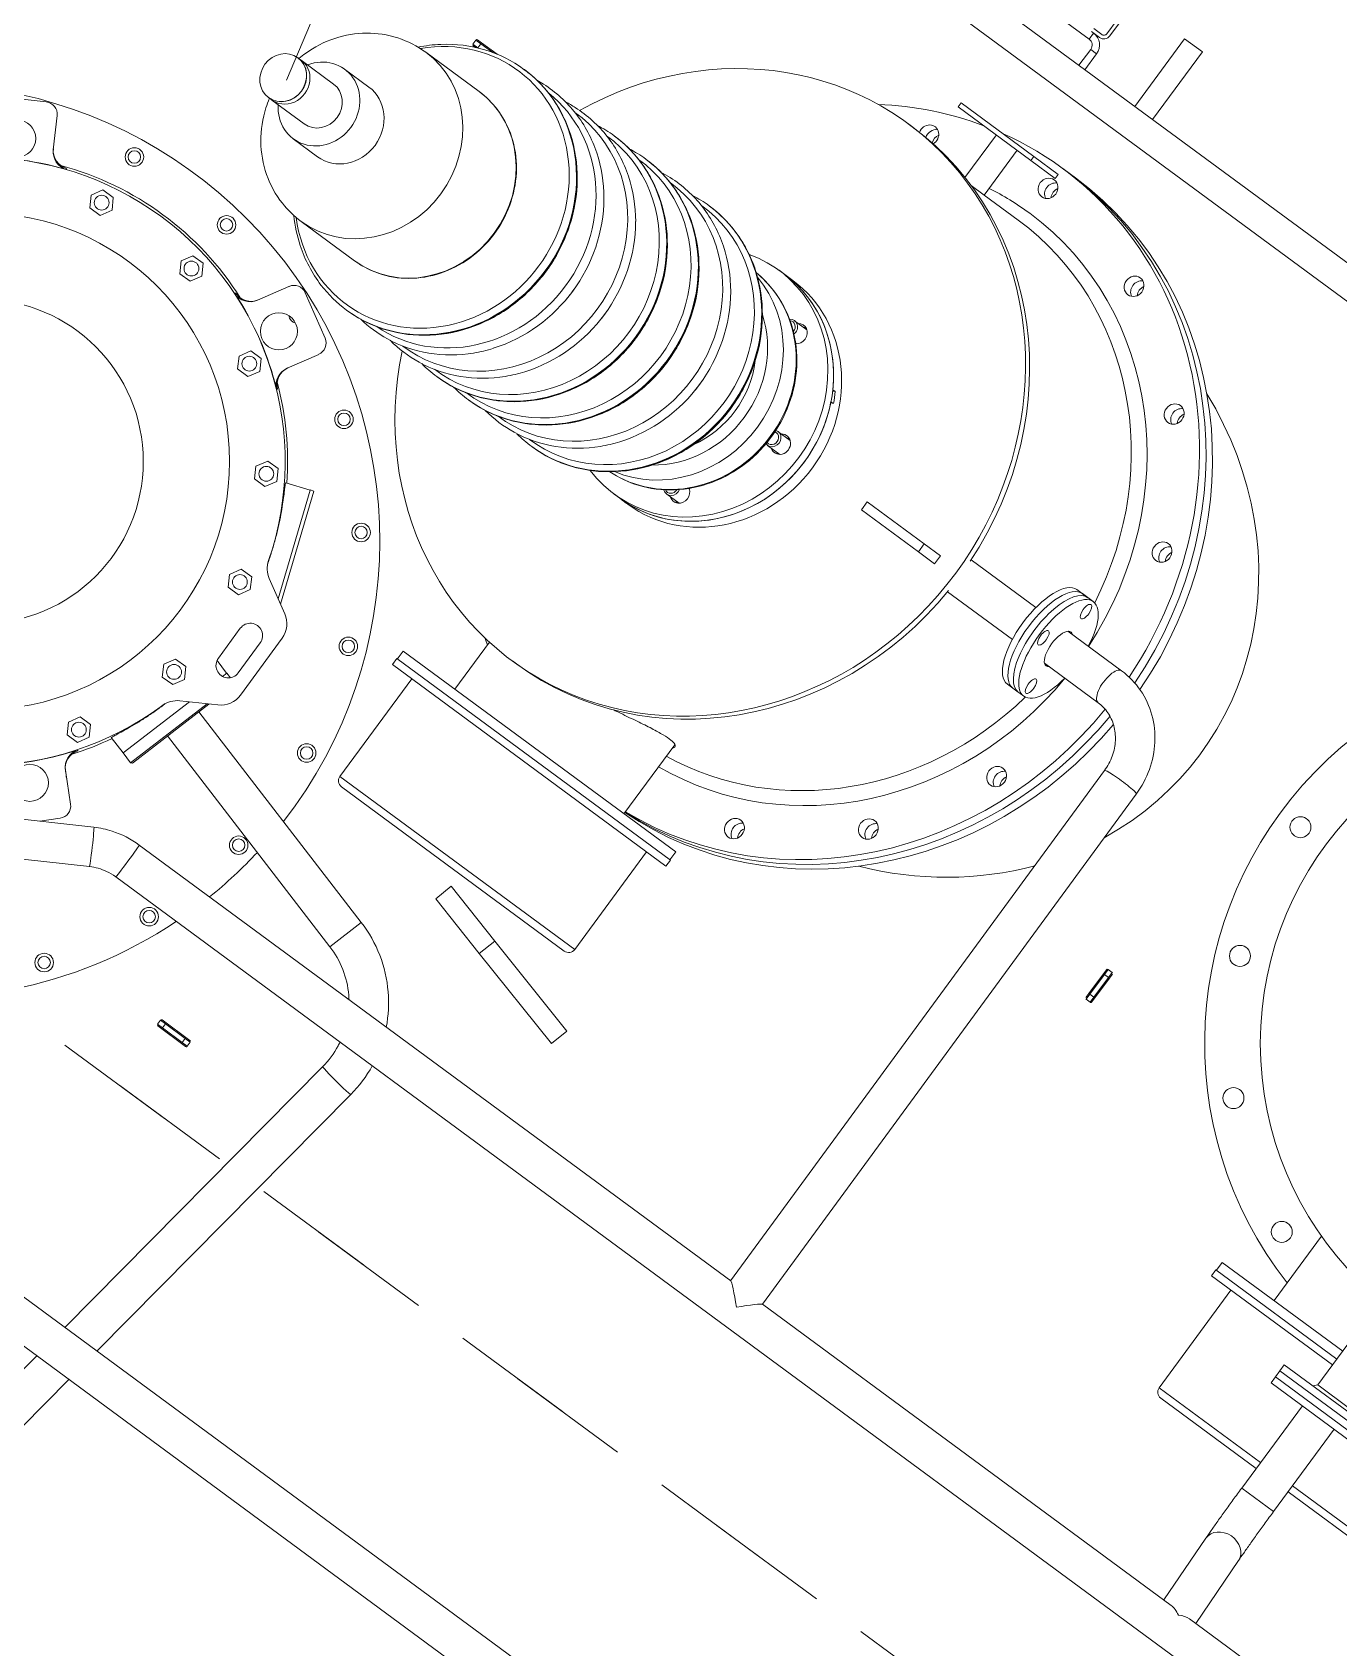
# Model space of a CAD drawing. Header units: metres. Extents: x 432095 to 435012, y 2470938 to 2473256.
# Drawn here: x 433770.201 to 433771.258, y 2471290.61 to 2471291.918 of the extents above; entities that cross this region are included whole.
import ezdxf

# ---------------------------------------------------------------- set-up
doc = ezdxf.new("R2010")
doc.units = ezdxf.units.M
doc.header["$MEASUREMENT"] = 0
for name, pattern in [('MB D$0$CHAIN', [0.3543, 0.2362, -0.0295, 0.0591, -0.0295]), ('MB D$0$DASHDOT', [1, 0.5, -0.25, 0, -0.25]), ('MB D$0$HIDDEN', [0.375, 0.25, -0.125])]:
    doc.linetypes.add(name, pattern=pattern)
doc.layers.add('cong trinh tram 110kv', color=7, linetype='Continuous', lineweight=5)
doc.layers.add('MB D$0$net dut du kien lam', color=8, linetype='MB D$0$HIDDEN', lineweight=20)

# ---------------------------------------------------------------- blocks, each defined once
blk = doc.blocks.new('MB D$0$MBA 63')
at = {"layer": 'MB D$0$net dut du kien lam', "color": 8, "linetype": 'MB D$0$DASHDOT', "ltscale": 0.5}
blk.add_line((102388.6, 36012.3), (102388.6, 25012.3), dxfattribs=at)
blk = doc.blocks.new('MB D$0$mba 1')
at = {"layer": 'cong trinh tram 110kv'}
for p, q in [((-20194.9, 6384.9), (-20322.4, 7258.7)), ((-20227.2, 6384.9), (-20354.1, 7254.1)), ((-20874.5, 6384.9), (-19414.7, 6384.9)), ((-20874.5, 6352.9), (-18367.7, 6352.9)), ((-20179.7, 6059.3), (-20222.5, 6352.9)), ((-20148, 6063.9), (-20190.2, 6352.9)), ((-20887.1, 6306.2), (-20427.6, 6040.8)), ((-20903.1, 6278.5), (-20443.6, 6013.1)), ((-20302.7, 6110.9), (-20307.7, 6110.9)), ((-20307.7, 6110.9), (-20307.7, 6106.9)), ((-20307.7, 6106.9), (-20302.7, 6106.9)), ((-20306.7, 6111.9), (-20302.7, 6111.9)), ((-20302.7, 6105.9), (-20306.7, 6105.9)), ((-20302.7, 6111.9), (-20302.7, 6110.9)), ((-20282.7, 6111.9), (-20302.7, 6111.9)), ((-20302.7, 6110.9), (-20282.7, 6110.9)), ((-20302.7, 6106.9), (-20302.7, 6110.9)), ((-20302.7, 6105.9), (-20302.7, 6106.9)), ((-20282.7, 6106.9), (-20302.7, 6106.9)), ((-20302.7, 6105.9), (-20282.7, 6105.9)), ((-20282.7, 6111.9), (-20282.7, 6110.9)), ((-20282.7, 6111.9), (-20278.7, 6111.9)), ((-20277.7, 6110.9), (-20282.7, 6110.9)), ((-20282.7, 6110.9), (-20282.7, 6106.9)), ((-20282.7, 6105.9), (-20282.7, 6106.9)), ((-20282.7, 6106.9), (-20277.7, 6106.9)), ((-20278.7, 6105.9), (-20282.7, 6105.9)), ((-20277.7, 6106.9), (-20277.7, 6110.9)), ((-20470, 6023.4), (-20481.7, 6035.1)), ((-20405.6, 6034.9), (-18827.7, 6034.9)), ((-20489.6, 5989.6), (-20469.9, 6009.3)), ((-20405.6, 6002.9), (-19811.1, 6002.9)), ((-19812.6, 5491.2), (-19811.2, 6002.9)), ((-19780.6, 5491.1), (-19779.2, 6002.9)), ((-19779.3, 6002.9), (-19368.3, 6002.9)), ((-19375.8, 6002.9), (-19378, 5942.5)), ((-19350, 6002.9), (-18827.7, 6002.9)), ((-19343.7, 6002.9), (-19346.1, 5941.3)), ((-20439.5, 5918.2), (-20232.5, 5977.6)), ((-20232.5, 5977.6), (-20223.7, 5946.8)), ((-20505.4, 5965.7), (-20510.7, 5956.8)), ((-20495, 5965.7), (-20505.4, 5965.7)), ((-20489.9, 5956.7), (-20495, 5965.7)), ((-20510.7, 5956.8), (-20505.5, 5947.7)), ((-20505.5, 5947.7), (-20495.1, 5947.7)), ((-20495.1, 5947.7), (-20489.9, 5956.7)), ((-20475.4, 5946.3), (-20460.3, 5950.6)), ((-20460.3, 5950.7), (-20450.7, 5953.5)), ((-20460.3, 5950.7), (-20441.6, 5885.6)), ((-20460.3, 5950.6), (-20460.3, 5950.7)), ((-20429.1, 5878.3), (-20450.7, 5953.5)), ((-20449.4, 5952.8), (-20450.7, 5953.5)), ((-20449.4, 5952.8), (-20427.9, 5877.6)), ((-20475.4, 5946.3), (-20475.4, 5946.3)), ((-20430.7, 5887.4), (-20223.7, 5946.8)), ((-20132, 5910.3), (-20041.8, 5934.4)), ((-20041.8, 5934.4), (-20037.7, 5918.9)), ((-20132, 5910.3), (-20186.7, 5895.6)), ((-20132, 5910.3), (-20127.8, 5894.8)), ((-20127.8, 5894.8), (-20037.7, 5918.9)), ((-20186.7, 5895.6), (-20182.6, 5880.1)), ((-20471.2, 5882.4), (-20476.4, 5873.4)), ((-20460.8, 5882.3), (-20471.2, 5882.4)), ((-20455.6, 5873.3), (-20460.8, 5882.3)), ((-20421.6, 5873.9), (-20448.4, 5889.5)), ((-20127.8, 5894.8), (-20182.6, 5880.1)), ((-19378.7, 5892.7), (-19346.7, 5892.7)), ((-19378.7, 5892.7), (-19378.7, 5809.9)), ((-19346.7, 5892.7), (-19346.7, 5809.9)), ((-20476.4, 5873.4), (-20471.2, 5864.4)), ((-20460.8, 5864.3), (-20455.6, 5873.3)), ((-19474.7, 5872.9), (-19378.7, 5872.9)), ((-19346.7, 5872.9), (-19250.7, 5872.9)), ((-20471.2, 5864.4), (-20460.8, 5864.3)), ((-20411.8, 5799.7), (-20411.6, 5856.6)), ((-20071.8, 5861.9), (-20307.8, 5861.9)), ((-20307.8, 5763.9), (-20307.8, 5861.9)), ((-20301.8, 5867.9), (-20077.8, 5867.9)), ((-20071.8, 5763.9), (-20071.8, 5861.9)), ((-19378.7, 5866.9), (-19480.7, 5866.9)), ((-19480.7, 5768.9), (-19480.7, 5866.9)), ((-19244.7, 5866.9), (-19346.7, 5866.9)), ((-20443.8, 5813.2), (-20443.7, 5843.2)), ((-20443.4, 5845.4), (-20431.2, 5848.9)), ((-20432.3, 5853.1), (-20431.1, 5848.8)), ((-20431.2, 5848.9), (-20431.1, 5848.8)), ((-20431.1, 5848.8), (-20426.5, 5850.2)), ((-20423.7, 5843.2), (-20423.8, 5813.2)), ((-19315.2, 5809.9), (-19410.2, 5809.9)), ((-19410.2, 5809.9), (-19410.2, 5797.9)), ((-19315.2, 5803.9), (-19410.2, 5803.9)), ((-19410.2, 5791.9), (-19410.2, 5803.9)), ((-20471.4, 5792.2), (-20476.7, 5783.3)), ((-20461.1, 5792.2), (-20471.4, 5792.2)), ((-20455.9, 5783.2), (-20461.1, 5792.2)), ((-19410.2, 5797.9), (-19315.2, 5797.9)), ((-19410.2, 5791.9), (-19315.2, 5791.9)), ((-19378.7, 5788.9), (-19381.7, 5791.9)), ((-20476.7, 5783.3), (-20471.5, 5774.2)), ((-20461.8, 5688.5), (-20429.2, 5778.2)), ((-20461.1, 5774.2), (-20455.9, 5783.2)), ((-20448.8, 5766.9), (-20421.8, 5782.4)), ((-19378.7, 5703.5), (-19378.7, 5788.9)), ((-19346.7, 5788.9), (-19378.7, 5788.9)), ((-20471.5, 5774.2), (-20461.1, 5774.2)), ((-20464.6, 5689.6), (-20433.2, 5775.9)), ((-19378.7, 5768.9), (-19500.2, 5768.9)), ((-19500.2, 5768.9), (-19500.2, 5762.9)), ((-20052.3, 5763.9), (-20327.3, 5763.9)), ((-20327.3, 5763.9), (-20327.3, 5757.9)), ((-20327.3, 5757.9), (-20052.3, 5757.9)), ((-20326.8, 5757.9), (-20326.8, 5749.9)), ((-20052.8, 5757.9), (-20052.8, 5749.9)), ((-20052.3, 5763.9), (-20052.3, 5757.9)), ((-19500.2, 5762.9), (-19378.7, 5762.9)), ((-19499.7, 5762.9), (-19499.7, 5754.9)), ((-19499.7, 5754.9), (-19378.7, 5754.9)), ((-19447.7, 5690.2), (-19447.7, 5754.9)), ((-20326.8, 5749.9), (-20052.8, 5749.9)), ((-20274.8, 5702.7), (-20274.8, 5749.9)), ((-20104.8, 5680.4), (-20104.8, 5749.9)), ((-20506.2, 5709.1), (-20511.4, 5700.1)), ((-20511.4, 5700.1), (-20506.2, 5691.1)), ((-20495.8, 5709), (-20506.2, 5709.1)), ((-20490.6, 5700), (-20495.8, 5709)), ((-20495.8, 5691), (-20490.6, 5700)), ((-20250.9, 5703.9), (-20246.8, 5703.9)), ((-20506.2, 5691.1), (-20495.8, 5691)), ((-20484.1, 5696.7), (-20484.1, 5696.7)), ((-20484, 5696.7), (-20464.6, 5689.6)), ((-20464.6, 5689.5), (-20461.8, 5688.5)), ((-19715.7, 5643.9), (-19715.7, 5647.9)), ((-19714.7, 5648.9), (-19714.7, 5643.9)), ((-19710.7, 5648.9), (-19714.7, 5648.9)), ((-19710.7, 5643.9), (-19710.7, 5648.9)), ((-19709.7, 5647.9), (-19709.7, 5643.9)), ((-20570.1, 5645.5), (-20575.3, 5636.5)), ((-20575.3, 5636.5), (-20570.1, 5627.5)), ((-20559.7, 5645.5), (-20570.1, 5645.5)), ((-20559.8, 5627.5), (-20554.5, 5636.5)), ((-20554.5, 5636.5), (-20559.7, 5645.5)), ((-19715.7, 5643.9), (-19714.7, 5643.9)), ((-19715.7, 5643.9), (-19715.7, 5623.9)), ((-19714.7, 5623.9), (-19714.7, 5643.9)), ((-19714.7, 5643.9), (-19710.7, 5643.9)), ((-19709.7, 5643.9), (-19710.7, 5643.9)), ((-19710.7, 5643.9), (-19710.7, 5623.9)), ((-19709.7, 5623.9), (-19709.7, 5643.9)), ((-20570.1, 5627.5), (-20559.8, 5627.5)), ((-20524.2, 5597.1), (-20538.1, 5621.2)), ((-19715.7, 5623.9), (-19714.7, 5623.9)), ((-19715.7, 5619.9), (-19715.7, 5623.9)), ((-19714.7, 5623.9), (-19714.7, 5618.9)), ((-19710.7, 5623.9), (-19714.7, 5623.9)), ((-19709.7, 5623.9), (-19710.7, 5623.9)), ((-19710.7, 5618.9), (-19710.7, 5623.9)), ((-19709.7, 5623.9), (-19709.7, 5619.9)), ((-20743.6, 5611.5), (-20748.8, 5602.5)), ((-20733.2, 5611.5), (-20743.6, 5611.5)), ((-20728, 5602.5), (-20733.2, 5611.5)), ((-20653.5, 5611.3), (-20658.7, 5602.3)), ((-20643.1, 5611.2), (-20653.5, 5611.3)), ((-20637.9, 5602.2), (-20643.1, 5611.2)), ((-19714.7, 5618.9), (-19710.7, 5618.9)), ((-20748.8, 5602.5), (-20743.7, 5593.5)), ((-20733.3, 5593.5), (-20728, 5602.5)), ((-20658.7, 5602.3), (-20653.5, 5593.3)), ((-20643.1, 5593.2), (-20637.9, 5602.2)), ((-20857.5, 5583.5), (-20822.9, 5563.5)), ((-20809.2, 5567.1), (-20795.3, 5591.2)), ((-20743.7, 5593.5), (-20733.3, 5593.5)), ((-20653.5, 5593.3), (-20643.1, 5593.2)), ((-20590.1, 5591.2), (-20576.2, 5567.1)), ((-20562.5, 5563.5), (-20527.9, 5583.5)), ((-20527.3, 5554.9), (-20526.9, 5554.9)), ((-20436.7, 5554.9), (-20436.3, 5554.9)), ((-20404.9, 5554.9), (-20404.5, 5554.9)), ((-20341.2, 5554.9), (-20340.8, 5554.9)), ((-20259, 5546.4), (-20264.7, 5546.4)), ((-20250.9, 5546.4), (-20256.6, 5546.4)), ((-20252, 5546.3), (-20254.4, 5546.3)), ((-20599.4, 5518.9), (-20545.7, 5518.9)), ((-20218, 5521.1), (-20230.4, 5521.1)), ((-20218, 5507.1), (-20219, 5507.1)), ((-19917.3, 5481.4), (-19906.3, 5481.4)), ((-19900.9, 5481.4), (-19911.8, 5481.4)), ((-20644.2, 5468.9), (-20619.8, 5468.9)), ((-20680, 5453.9), (-20680.2, 5453.9)), ((-20676.7, 5453.9), (-20644.2, 5453.9)), ((-20175.8, 5440.9), (-20188.1, 5440.9)), ((-20038.7, 5437.9), (-20096.1, 5437.9)), ((-20096.1, 5429.9), (-20096.1, 5437.9)), ((-20038.7, 5437.9), (-20022.5, 5437.9)), ((-20038.7, 5429.9), (-20038.7, 5437.9)), ((-20022.5, 5429.9), (-20022.5, 5437.9)), ((-20000.6, 5449.9), (-19935.5, 5449.9)), ((-19903.2, 5449.9), (-19849.2, 5449.9)), ((-20175.8, 5426.9), (-20188.1, 5426.9)), ((-20038.7, 5429.9), (-20096.1, 5429.9)), ((-20038.7, 5429.9), (-20022.5, 5429.9)), ((-20680, 5413.9), (-20680.2, 5413.9)), ((-20676.7, 5413.9), (-20644.2, 5413.9)), ((-20000.6, 5417.9), (-19935.5, 5417.9)), ((-19903.2, 5417.9), (-19849.2, 5417.9)), ((-20644.2, 5398.9), (-20619.8, 5398.9)), ((-19917.3, 5386.4), (-19906.3, 5386.4)), ((-19900.9, 5386.4), (-19911.8, 5386.4)), ((-20169.9, 5373.4), (-20172.4, 5373.4)), ((-20171.7, 5374.5), (-20169.9, 5373.4)), ((-20167.8, 5382.1), (-20165.4, 5382.1)), ((-20218, 5360.8), (-20219, 5360.8)), ((-20599.4, 5348.9), (-20545.7, 5348.9)), ((-20218, 5346.8), (-20230.4, 5346.8)), ((-20567.7, 5320.9), (-20572.7, 5320.9)), ((-20572.7, 5320.9), (-20572.7, 5316.9)), ((-20571.7, 5321.9), (-20569.5, 5321.9)), ((-20567.7, 5321.2), (-20567.7, 5320.9)), ((-20567.7, 5320.9), (-20567.2, 5320.9)), ((-20567.7, 5316.9), (-20567.7, 5320.9)), ((-20259, 5321.4), (-20264.7, 5321.4)), ((-20250.9, 5321.4), (-20259, 5321.4)), ((-20572.7, 5316.9), (-20567.7, 5316.9)), ((-20567.7, 5315.9), (-20571.7, 5315.9)), ((-20567.7, 5315.9), (-20567.7, 5316.9)), ((-20555.7, 5316.9), (-20567.7, 5316.9)), ((-20567.7, 5315.9), (-20552, 5315.9)), ((-20527.3, 5312.9), (-20526.9, 5312.9)), ((-20436.7, 5312.9), (-20436.3, 5312.9)), ((-20404.9, 5312.9), (-20404.5, 5312.9)), ((-20341.2, 5312.9), (-20340.8, 5312.9)), ((-20250.9, 5163.9), (-20246.8, 5163.9)), ((-20188.1, 5128.9), (-20188.1, 5171.7)), ((-20167.1, 5173.9), (-20180.3, 5173.9)), ((-20167.1, 5128.9), (-20167.1, 5173.9)), ((-20132.9, 5173.9), (-20167.1, 5173.9)), ((-20226.4, 5128.9), (-20153.3, 5128.9)), ((-20226.4, 5124.9), (-20226.4, 5128.9)), ((-20226.4, 5124.9), (-20153.3, 5124.9)), ((-20153.3, 5128.9), (-20128.9, 5128.9)), ((-20153.3, 5124.9), (-20153.3, 5128.9)), ((-20153.3, 5124.9), (-20128.9, 5124.9)), ((-20128.9, 5124.9), (-20128.9, 5128.9)), ((-20122.3, 5118.9), (-20128.8, 5118.9)), ((-20115.8, 5118.9), (-20122.3, 5118.9)), ((-15437.7, 5068.9), (-20581.7, 5068.9)), ((-20581.7, 5043.9), (-15412.7, 5043.9)), ((-20167.7, 5043.9), (-20167.7, 5027.9)), ((-20161.7, 5027.9), (-20161.7, 5043.9)), ((-20111.7, 5043.9), (-20111.7, 4975.9)), ((-20093.7, 4975.9), (-20093.7, 5043.9)), ((-20173.7, 5021.9), (-20569.7, 5021.9)), ((-20173.7, 5015.9), (-20173.7, 5021.9)), ((-20167.7, 5027.9), (-20161.7, 5027.9)), ((-20175.7, 5015.9), (-20167.7, 5015.9)), ((-20167.7, 5012.9), (-20175.7, 5012.9)), ((-20164.7, 4981.9), (-20164.7, 5009.9)), ((-20161.7, 5009.9), (-20161.7, 4981.9)), ((-20111.7, 4975.9), (-20093.7, 4975.9))]:
    blk.add_line(p, q, dxfattribs=at)
at = {"layer": 'cong trinh tram 110kv', "linetype": 'MB D$0$CHAIN', "ltscale": 21.168501}
blk.add_line((-14658, 6168.9), (-22753.2, 6168.9), dxfattribs=at)
at = {"layer": 'cong trinh tram 110kv'}
for centre, radius in [((-20411.1, 6125.1), 7.5), ((-20411.1, 6125.1), 5.05), ((-20364.7, 6044.8), 7.5), ((-20364.7, 6044.8), 5.05), ((-20692.7, 5828.9), 201), ((-20506.7, 6014.9), 15), ((-20500.3, 5956.7), 6), ((-20340.7, 5955.3), 7.5), ((-20692.7, 5828.9), 131.2), ((-20340.7, 5955.3), 5.05), ((-20466, 5873.4), 6), ((-20340.7, 5862.6), 7.5), ((-20340.7, 5862.6), 5.05), ((-20466.3, 5783.2), 6), ((-20364.7, 5773.1), 7.5), ((-20364.7, 5773.1), 5.05), ((-19475.6, 5706.5), 8.5), ((-20501, 5700.1), 6), ((-20411.1, 5692.8), 7.5), ((-19362.7, 5433.9), 270), ((-20411.1, 5692.8), 5.05), ((-19571.3, 5642.5), 8.5), ((-20564.9, 5636.5), 6), ((-20476.6, 5627.3), 7.5), ((-20476.6, 5627.3), 5.05), ((-20824.2, 5601.2), 15), ((-20738.4, 5602.5), 6), ((-20648.3, 5602.3), 6), ((-20561.2, 5601.2), 15), ((-20739, 5557), 7.5), ((-20739, 5557), 5.05), ((-20646.4, 5557), 7.5), ((-20646.4, 5557), 5.05), ((-19635.3, 5546.8), 8.5), ((-19657.7, 5433.9), 8.5)]:
    blk.add_circle(centre, radius, dxfattribs=at)
for centre, radius, start, end in [((-20692.7, 5908.9), 370, 19.9098, 108.1511), ((-20306.7, 6110.9), 1, 90, 180), ((-20306.7, 6106.9), 1, 180, 270), ((-20278.7, 6110.9), 1, 0, 90), ((-20278.7, 6106.9), 1, 270, 0), ((-20692.7, 5828.9), 246, 17.0248, 162.6446), ((-20692.7, 5828.9), 246.1, 35.0756, 54.925), ((-20477, 6016.3), 10, 315.4244, 45), ((-20692.7, 5908.9), 370, 6.5262, 14.7175), ((-20692.7, 5828.9), 248, 28.3399, 36.343), ((-20692.7, 5908.9), 370, 210.5416, 1.4584), ((-20438.4, 5906.8), 20, 197.0248, 239.8347), ((-20431.6, 5856.6), 20, 359.8347, 59.8347), ((-19474.7, 5866.9), 6, 90, 180), ((-20301.8, 5861.9), 6, 90, 180), ((-20077.8, 5861.9), 6, 0, 90), ((-20433.7, 5843.2), 10, 359.9715, 179.9716), ((-20433.8, 5813.2), 10, 179.9715, 359.9716), ((-20431.8, 5799.7), 20, 299.8347, 359.8347), ((-20438.8, 5749.6), 20, 119.8347, 162.6446), ((-20692.7, 5828.9), 246, 197.0248, 342.6446), ((-19362.7, 5433.9), 315, 105.6548, 74.3452), ((-20692.7, 5828.9), 248, 308.6542, 327.6601), ((-19714.7, 5647.9), 1, 90, 180), ((-19710.7, 5647.9), 1, 0, 90), ((-20692.7, 5828.9), 246.1, 230.0733, 249.9247), ((-20692.7, 5828.9), 246.1, 290.0754, 309.9262), ((-19714.7, 5619.9), 1, 180, 270), ((-19710.7, 5619.9), 1, 270, 0), ((-20692.7, 5828.9), 248, 248.6552, 291.3448), ((-20532.9, 5592.1), 10, 300, 30), ((-20556.9, 5581), 7.5, 68.6937, 135.6116), ((-20817.9, 5572.1), 10, 240, 330), ((-20567.5, 5572.1), 10, 210, 300), ((-20571.7, 5320.9), 1, 90, 180), ((-20571.7, 5316.9), 1, 180, 270), ((-20173.7, 5027.9), 12, 270, 0), ((-20173.7, 5027.9), 6, 270, 0), ((-20167.7, 5009.9), 6, 0, 90), ((-20167.7, 5009.9), 3, 0, 90)]:
    blk.add_arc(centre, radius, start, end, dxfattribs=at)
for centre, major_axis, ratio, start_param, end_param in [((-20163.8, 6061.6), (15.8, 2.3), 0.039387, 0, 3.141593), ((-20435.6, 6027), (8, 13.9), 0.026177, 3.141589, 6.283178), ((-20435.7, 6026.7), (8.1, 14.2), 0.026177, 6.283062, 6.283064), ((-20405.6, 6018.9), (0, 16), 0.026422, 3.141588, 6.283178), ((-20435.5, 6027.4), (-8.1, -14.2), 0.026177, 6.283064, 6.283065), ((-20405.6, 6078.9), (-18.4, -73.7), 0.999636, 6.003654, 6.003811), ((-19795.2, 6018.9), (16, 16), 0.06312, 3.204794, 4.675499), ((-19795.2, 6018.9), (15.9, -16), 0.037004, 4.775591, 6.246295), ((-19359.2, 6018.9), (14.6, 14), 0.529489, 3.644156, 4.255421), ((-19359.2, 6018.9), (-13.8, 14.4), 0.510386, 2.07336, 2.684625), ((-20479, 5979), (10.7, 10.5), 0.999888, 1.581366, 2.977944), ((-20478.5, 5979.5), (10.6, -10.7), 0.989164, 3.145921, 4.544843), ((33804.6, -48254.1), (73115.9, 73410.3), 0.740739, 1.569589, 1.569646), ((-19362, 5941.9), (16, -0.6), 0.818642, 3.141593, 6.283185), ((-20115.8, 5433.9), (0, 315), 0.913545, 4.78488, 6.245041), ((-20122.3, 5433.9), (0, 315), 0.913545, 4.773017, 6.222398), ((-20122.3, 5433.9), (0, 315), 0.913545, 4.773017, 6.222398), ((-20128.8, 5433.9), (0, 315), 0.913545, 4.76604, 6.199724), ((-20250.9, 5433.9), (0, -270), 0.913545, 5.176922, 10.531041), ((-20019.2, 5706.5), (0, 8.5), 0.913545, 0.432386, 2.709206), ((-20019.2, 5706.5), (0, -8.5), 0.913545, 3.573979, 5.850799), ((-20128.8, 5433.9), (0, 315), 0.913545, 0.532155, 0.552544), ((-20246.8, 5433.9), (0, 270), 0.913545, 4.767351, 6.283185), ((-20128.8, 5433.9), (0, 270), 0.913545, 4.771683, 6.185773), ((-20012.7, 5706.5), (0, -8.5), 0.913545, 4.135342, 5.289436), ((-20132.9, 5433.9), (0, 260), 0.913545, 4.895551, 6.164786), ((-20042.7, 5433.9), (-284.6, 0), 0.913545, 3.769048, 4.29257), ((-19931.8, 5642.5), (0, 8.5), 0.913545, 0.432386, 2.709206), ((-19931.8, 5642.5), (0, -8.5), 0.913545, 3.573979, 5.850799), ((-19925.3, 5642.5), (0, -8.5), 0.913545, 4.135342, 5.289436), ((-20525.1, 5628.7), (7.6, -12.9), 0.99989, 3.306544, 4.703328), ((-20524.8, 5628.1), (13, 7.5), 0.989264, 1.74079, 3.138726), ((-20694.1, 5831.3), (-125, 216.1), 0.999941, 3.310651, 3.3117), ((-20782.7, 5583.1), (-13, 7.5), 0.989173, 4.884982, 6.283182), ((-20782.3, 5583.7), (-7.5, -13), 0.999889, 3.314503, 4.712381), ((-20603.1, 5583.7), (7.5, -13), 0.999889, 1.570787, 2.96865), ((-20602.7, 5583.1), (-13, -7.5), 0.989173, 3.141596, 4.539786), ((-20530.5, 5433.9), (0, 117.4), 0.913545, 2.378316, 7.046462), ((-20527.3, 5433.9), (0, 121), 0.913545, 3.141593, 6.283185), ((-20526.9, 5433.9), (0, 121), 0.913545, 3.141593, 6.283185), ((-20503.5, 5433.9), (0, 117.4), 0.913545, 3.176475, 6.248303), ((-20471.7, 5433.9), (0, 117.4), 0.913545, 3.125811, 6.298967), ((-20439.9, 5433.9), (0, 117.4), 0.913545, 3.125811, 6.298967), ((-20436.7, 5433.9), (0, 121), 0.913545, 3.141593, 6.283185), ((-20436.3, 5433.9), (0, 121), 0.913545, 3.141593, 6.283185), ((-20408, 5433.9), (0, 117.4), 0.913545, 3.128409, 6.296369), ((-20404.9, 5433.9), (0, 121), 0.913545, 3.141593, 6.283185), ((-20404.5, 5433.9), (0, 121), 0.913545, 3.141593, 6.283185), ((-20376.2, 5433.9), (0, 117.4), 0.913545, 3.128409, 6.296369), ((-20344.3, 5433.9), (0, 117.4), 0.913545, 3.125811, 6.298967), ((-20341.2, 5433.9), (0, 121), 0.913545, 3.141593, 6.283185), ((-20340.8, 5433.9), (0, 121), 0.913545, 3.141593, 6.283185), ((-20264.7, 5433.9), (0, -112.5), 0.913545, 6.016967, 9.690997), ((-20259, 5433.9), (0, -112.5), 0.913545, 0, 3.141593), ((-20259.5, 5433.9), (17.3, 111.4), 0.909834, 0.096028, 0.152359), ((-20259, 5433.9), (0, 112.5), 0.913545, 4.233249, 6.238726), ((-20250.9, 5433.9), (0, 112.5), 0.913545, 3.141593, 6.283185), ((-19873.3, 5546.8), (0, 8.5), 0.913545, 0.432386, 2.709206), ((-19873.3, 5546.8), (0, -8.5), 0.913545, 3.573979, 5.850799), ((-19866.8, 5546.8), (0, -8.5), 0.913545, 4.135342, 5.289436), ((-20281.9, 5433.9), (0, 100), 0.913545, 3.182601, 6.242177), ((-20294.8, 5433.9), (0, -100), 0.913545, 0.214814, 2.926779), ((-20042.7, 5433.9), (-284.6, 0), 0.913545, 1.990615, 3.540506), ((-20599.4, 5433.9), (0, 85), 0.913545, 3.141593, 6.283185), ((-20545.7, 5433.9), (0, 85), 0.913545, 3.141593, 6.283185), ((-20230.4, 5514.1), (0, 7), 0.913545, 4.412829, 6.944219), ((-20231, 5514.1), (0, 5.5), 0.913545, 4.60265, 6.765606), ((-20222.4, 5514.1), (0, 8.5), 0.913545, 3.656953, 6.886377), ((-20216.7, 5514.1), (0, 8.5), 0.913545, 0.375415, 0.603191), ((-20499.1, 5433.9), (0, -120.4), 0.913545, 0.892834, 2.248759), ((-20467.2, 5433.9), (0, -120.4), 0.913545, 0.892834, 2.248759), ((-20371.7, 5433.9), (0, -120.4), 0.913545, 0.892834, 2.248759), ((-20298.9, 5433.9), (0, -90), 0.913545, 0.576772, 2.56482), ((-19796.6, 5491.1), (-16, 0), 0.099891, 0, 3.141593), ((-19917.3, 5433.9), (0, -47.5), 0.406737, 3.141593, 6.283185), ((-19911.8, 5433.9), (0, -47.5), 0.406737, 3.141593, 6.283185), ((-19906.3, 5433.9), (0, 47.5), 0.406737, 0, 3.141593), ((-19900.9, 5433.9), (0, 47.5), 0.406737, 5.05595, 10.652013), ((-20644.2, 5433.9), (0, 35), 0.913545, 2.179042, 7.245736), ((-20619.8, 5433.9), (0, 35), 0.913545, 3.141593, 6.283185), ((-20298.9, 5433.9), (0, -80), 0.913545, 1.014175, 2.127418), ((-20680, 5433.9), (0, 20), 0.913545, 3.141593, 6.283185), ((-20676.7, 5433.9), (0, 20), 0.913545, 3.052429, 6.372349), ((-20644.2, 5433.9), (0, 20), 0.913545, 3.141593, 6.283185), ((-19900.9, 5433.9), (0, -17), 0.406737, 2.796891, 6.627886), ((-20188.1, 5433.9), (0, -7), 0.913545, 5.997073, 9.71089), ((-20188.7, 5433.9), (0, 5.5), 0.913545, 2.916959, 6.507819), ((-20180.2, 5433.9), (0, 8.5), 0.913545, 2.538401, 6.886377), ((-20174.5, 5433.9), (0, 8.5), 0.913545, 0.375415, 0.603191), ((-19849.2, 5433.9), (0, 16), 0.406737, 0, 3.141593), ((-20174.5, 5433.9), (0, -8.5), 0.913545, 5.679994, 5.90777), ((-20246.8, 5433.9), (0, -270), 0.913545, 0, 1.515834), ((-20128.8, 5433.9), (0, -315), 0.913545, 6.087694, 7.804633), ((-20128.8, 5433.9), (0, -270), 0.913545, 0, 1.511502), ((-20122.3, 5433.9), (0, -315), 0.913545, 0, 1.525003), ((-20122.3, 5433.9), (0, -315), 0.913545, 0, 1.525003), ((-20115.8, 5433.9), (0, -315), 0.913545, 0, 1.530826), ((-20132.9, 5433.9), (0, -260), 0.913545, 0, 1.387634), ((-20259, 5433.9), (0, -112.5), 0.913545, 0, 1.002738), ((-20259.5, 5433.9), (-11.8, 112), 0.934979, 4.046198, 4.135116), ((-20222.4, 5353.8), (0, -8.5), 0.913545, 5.679994, 8.909418), ((-20230.4, 5353.8), (0, -7), 0.913545, 5.622151, 8.153542), ((-20231, 5353.8), (0, -5.5), 0.913545, 5.800765, 7.963721), ((-20216.7, 5353.8), (0, -8.5), 0.913545, 5.679994, 5.90777), ((-19873.3, 5321.1), (0, 8.5), 0.913545, 0.432386, 2.709206), ((-19873.3, 5321.1), (0, -8.5), 0.913545, 3.573979, 5.850799), ((-19866.8, 5321.1), (0, -8.5), 0.913545, 4.135342, 5.289436), ((-19931.8, 5225.4), (0, 8.5), 0.913545, 0.432386, 2.709206), ((-19931.8, 5225.4), (0, -8.5), 0.913545, 3.573979, 5.850799), ((-19925.3, 5225.4), (0, -8.5), 0.913545, 4.135342, 5.289436), ((-20128.8, 5433.9), (0, -315), 0.913545, 5.730641, 6.030538), ((-20232, 5161.4), (0, -8.5), 0.913545, 4.393157, 8.292135), ((-20225.5, 5161.4), (0, 8.5), 0.913545, 1.212172, 2.709206), ((-20225.5, 5161.4), (0, -8.5), 0.913545, 4.353765, 5.850799), ((-20219, 5161.4), (0, -8.5), 0.913545, 4.287651, 5.289436), ((-20128.8, 5433.9), (0, -270), 0.913545, 6.127244, 6.283185), ((-20019.2, 5161.4), (0, 8.5), 0.913545, 0.432386, 2.709206), ((-20019.2, 5161.4), (0, -8.5), 0.913545, 3.573979, 5.850799), ((-20012.7, 5161.4), (0, -8.5), 0.913545, 4.135342, 5.289436), ((-20122.3, 5138.9), (0, 8.5), 0.913545, 0.432386, 2.709206), ((-20122.3, 5138.9), (0, -8.5), 0.913545, 3.573979, 5.850799), ((-20115.8, 5138.9), (0, -8.5), 0.913545, 4.135342, 5.289436)]:
    blk.add_ellipse(centre, major_axis=major_axis, ratio=ratio, start_param=start_param, end_param=end_param, dxfattribs=at)
for centre, major_axis, ratio in [((-20025.7, 5706.5), (0, -8.5), 0.913545), ((-19938.3, 5642.5), (0, 8.5), 0.913545), ((-19879.9, 5546.8), (0, 8.5), 0.913545), ((-19900.9, 5471.4), (0, -7), 0.406737), ((-20680.2, 5433.9), (0, -20), 0.913545), ((-19916.1, 5433.9), (0, -7), 0.406737), ((-19900.9, 5396.4), (0, 7), 0.406737), ((-19879.9, 5321.1), (0, 8.5), 0.913545), ((-19938.3, 5225.4), (0, 8.5), 0.913545), ((-20025.7, 5161.4), (0, 8.5), 0.913545), ((-20128.8, 5138.9), (0, 8.5), 0.913545)]:
    blk.add_ellipse(centre, major_axis=major_axis, ratio=ratio, dxfattribs=at)
for points, knots in [([(-20180.2, 6034.9), (-20180, 6036), (-20179.8, 6037.1), (-20178.6, 6045.2), (-20178.6, 6052.3), (-20179.7, 6059.3)], [6.1815909, 6.1815909, 6.1815909, 6.1815909, 6.22561, 6.22561, 6.5129273, 6.5129273, 6.5129273, 6.5129273]), ([(-20427.6, 6040.8), (-20423.5, 6038.5), (-20418.9, 6036.7), (-20411.4, 6035.2), (-20408.5, 6034.9), (-20405.6, 6034.9)], [0, 0, 0, 0, 1.427338, 1.427338, 2.296263, 2.296263, 2.296263, 2.296263]), ([(-20405.6, 6002.9), (-20413.8, 6002.9), (-20422.2, 6004.3), (-20434.7, 6008.5), (-20439.3, 6010.6), (-20443.6, 6013.1), (-20443.6, 6013.1), (-20443.6, 6013.1)], [0, 0, 0, 0, 2.464343, 2.464343, 3.964956, 3.964956, 3.966146, 3.966146, 3.966146, 3.966146]), ([(-20232.5, 5977.6), (-20225.7, 5979.5), (-20219.2, 5982.4), (-20207.2, 5990.1), (-20201.8, 5994.7), (-20196.3, 6001), (-20195.5, 6002), (-20194.7, 6002.9)], [5.0763408, 5.0763408, 5.0763408, 5.0763408, 5.3636581, 5.3636581, 5.6509754, 5.6509754, 5.7017126, 5.7017126, 5.7017126, 5.7017126]), ([(-20223.7, 5946.8), (-20213.9, 5949.6), (-20204.6, 5953.8), (-20187.4, 5964.7), (-20179.7, 5971.4), (-20166.7, 5986.2), (-20161.4, 5994.3), (-20157.3, 6002.9)], [5.0763408, 5.0763408, 5.0763408, 5.0763408, 5.3636581, 5.3636581, 5.6509754, 5.6509754, 5.9220316, 5.9220316, 5.9220316, 5.9220316]), ([(-20489.3, 5989.9), (-20489.3, 5990), (-20489.2, 5990), (-20489.2, 5990), (-20489.2, 5990.1), (-20489.1, 5990.1), (-20489.1, 5990.1)], [0.3409034, 0.3409034, 0.3409034, 0.3409034, 0.6666667, 0.6666667, 0.6666667, 0.9999998, 0.9999998, 0.9999998, 0.9999998]), ([(-20490.7, 5971), (-20490.7, 5970.9), (-20490.9, 5970.8), (-20491.1, 5970.6), (-20491.2, 5970.4), (-20491.3, 5970.4)], [0.0000022, 0.0000022, 0.0000022, 0.0000022, 0.3333333, 0.6666667, 0.9997588, 0.9997588, 0.9997588, 0.9997588]), ([(-20456.5, 5898.3), (-20457.3, 5901), (-20458.1, 5903.8), (-20460.1, 5909.8), (-20461.2, 5913), (-20463.5, 5919.1), (-20464.6, 5922), (-20466.8, 5927.4), (-20467.9, 5929.8), (-20469.8, 5934.2), (-20470.7, 5936.2), (-20472.4, 5939.7), (-20473.1, 5941.3), (-20474.3, 5943.8), (-20474.7, 5944.7), (-20475.3, 5946), (-20475.4, 5946.3), (-20475.4, 5946.3), (-20475.4, 5946.3), (-20475.4, 5946.3), (-20475.4, 5946.3)], [-7.820956, -7.820956, -7.820956, -7.820956, -6.978292, -6.978292, -5.980873, -5.980873, -4.983454, -4.983454, -3.986035, -3.986035, -2.989526, -2.989526, -1.993017, -1.993017, -0.996509, -0.996509, 0, 0, 0, 0.016635, 0.016635, 0.016635, 0.016635]), ([(-19378, 5942.5), (-19378.1, 5940.2), (-19378.2, 5937.6), (-19378.3, 5932), (-19378.4, 5928.9), (-19378.5, 5922.4), (-19378.6, 5919), (-19378.6, 5911.8), (-19378.7, 5908), (-19378.7, 5900.5), (-19378.7, 5896.6), (-19378.7, 5892.7)], [3.7528575, 3.7528575, 3.7528575, 3.7528575, 3.9447638, 3.9447638, 4.1366701, 4.1366701, 4.3285764, 4.3285764, 4.5204827, 4.5204827, 4.712389, 4.712389, 4.712389, 4.712389]), ([(-19346.1, 5941.3), (-19346.1, 5939.1), (-19346.2, 5936.7), (-19346.3, 5931.3), (-19346.4, 5928.3), (-19346.5, 5921.9), (-19346.6, 5918.6), (-19346.6, 5911.5), (-19346.7, 5907.8), (-19346.7, 5900.4), (-19346.7, 5896.5), (-19346.7, 5892.7)], [3.7528575, 3.7528575, 3.7528575, 3.7528575, 3.9447638, 3.9447638, 4.1366701, 4.1366701, 4.3285764, 4.3285764, 4.5204827, 4.5204827, 4.712389, 4.712389, 4.712389, 4.712389]), ([(-20484.1, 5696.7), (-20484.1, 5696.7), (-20484.1, 5696.7), (-20484.1, 5696.7), (-20484, 5697), (-20483.4, 5698.3), (-20482.8, 5699.2), (-20481.5, 5701.6), (-20480.7, 5703), (-20478.7, 5706.5), (-20477.7, 5708.4), (-20475.5, 5712.6), (-20474.2, 5715), (-20471.7, 5720.2), (-20470.3, 5723), (-20467.6, 5729), (-20466.3, 5732.1), (-20463.7, 5738.4), (-20462.5, 5741.6), (-20460.2, 5747.9), (-20459.1, 5751.1), (-20457.6, 5755.7), (-20457.2, 5757.1), (-20456.8, 5758.4)], [-15.968052, -15.968052, -15.968052, -15.968052, -15.951423, -15.951423, -14.954915, -14.954915, -13.958406, -13.958406, -12.961897, -12.961897, -11.965389, -11.965389, -10.967969, -10.967969, -9.97055, -9.97055, -8.973131, -8.973131, -7.975712, -7.975712, -6.978292, -6.978292, -6.566162, -6.566162, -6.566162, -6.566162]), ([(-20104.8, 5683.7), (-20104.1, 5682.9), (-20103.7, 5682.2), (-20104, 5680.8), (-20104.7, 5680.3), (-20107.3, 5679.5), (-20109.1, 5679.3), (-20113.5, 5679.3), (-20116.3, 5679.5), (-20122.8, 5680.3), (-20126.6, 5680.8), (-20134.9, 5682.2), (-20139.5, 5683.1), (-20149, 5684.9), (-20154, 5685.8), (-20159.7, 5686.9), (-20160.3, 5687), (-20161, 5687.1)], [21.406599, 21.406599, 21.406599, 21.406599, 22.863153, 22.863153, 24.496655, 24.496655, 26.130156, 26.130156, 27.763658, 27.763658, 29.397159, 29.397159, 31.03066, 31.03066, 32.664162, 32.664162, 32.878165, 32.878165, 32.878165, 32.878165]), ([(-20534.7, 5640.2), (-20534.7, 5640.1), (-20534.6, 5639.9), (-20534.5, 5639.7), (-20534.4, 5639.5), (-20534.3, 5639.4)], [0.0024085, 0.0024085, 0.0024085, 0.0024085, 0.3333333, 0.6666667, 1, 1, 1, 1]), ([(-20777.2, 5597.8), (-20777.2, 5597.7), (-20777.3, 5597.6), (-20777.3, 5597.5), (-20777.4, 5597.4), (-20777.4, 5597.4), (-20777.5, 5597.3), (-20777.5, 5597.2), (-20777.6, 5597.1), (-20777.6, 5597)], [0.0004901, 0.0004901, 0.0004901, 0.0004901, 0.3333333, 0.3333333, 0.3333333, 0.6666667, 0.6666667, 0.6666667, 1, 1, 1, 1]), ([(-20607.8, 5597), (-20607.8, 5597.1), (-20607.9, 5597.2), (-20607.9, 5597.3), (-20608, 5597.4), (-20608, 5597.4), (-20608.1, 5597.5), (-20608.1, 5597.6), (-20608.2, 5597.7), (-20608.2, 5597.8)], [0, 0, 0, 0, 0.3333333, 0.3333333, 0.3333333, 0.6666667, 0.6666667, 0.6666667, 0.9995158, 0.9995158, 0.9995158, 0.9995158]), ([(-20607, 5518.6), (-20601.4, 5524.8), (-20595.2, 5530.3), (-20578.5, 5542.2), (-20567.5, 5547.5), (-20546.7, 5553.6), (-20537, 5554.9), (-20527.3, 5554.9)], [3.3965285, 3.3965285, 3.3965285, 3.3965285, 3.611744, 3.611744, 3.9303746, 3.9303746, 4.1887902, 4.1887902, 4.1887902, 4.1887902]), ([(-20526.9, 5554.9), (-20515.1, 5554.9), (-20503.3, 5552.9), (-20480.9, 5544.8), (-20470.3, 5538.8), (-20451.4, 5523.5), (-20443, 5514.2), (-20429.4, 5493.1), (-20424.1, 5481.3), (-20417.3, 5456.6), (-20415.7, 5443.6), (-20416.3, 5417.7), (-20418.6, 5404.9), (-20426.6, 5380.5), (-20432.5, 5369.1), (-20447.2, 5348.8), (-20456.1, 5339.9), (-20475.9, 5325.7), (-20486.8, 5320.4), (-20507.6, 5314.3), (-20517.3, 5312.9), (-20526.9, 5312.9)], [4.18879, 4.18879, 4.18879, 4.18879, 4.506244, 4.506244, 4.824368, 4.824368, 5.143965, 5.143965, 5.464924, 5.464924, 5.786684, 5.786684, 6.108668, 6.108668, 6.430335, 6.430335, 6.751095, 6.751095, 7.070417, 7.070417, 7.330383, 7.330383, 7.330383, 7.330383]), ([(-20513.7, 5554.1), (-20504.8, 5555.2), (-20495.8, 5555.2), (-20475.2, 5552.5), (-20463.7, 5548.9), (-20442.4, 5538), (-20432.5, 5530.7), (-20420.1, 5518), (-20416.6, 5513.9), (-20413.4, 5509.5)], [4.070276, 4.070276, 4.070276, 4.070276, 4.309326, 4.309326, 4.624578, 4.624578, 4.94189, 4.94189, 5.081624, 5.081624, 5.081624, 5.081624]), ([(-20484.5, 5553.7), (-20474.8, 5555.2), (-20464.8, 5555.3), (-20443.3, 5552.5), (-20431.9, 5548.9), (-20410.5, 5538), (-20400.6, 5530.7), (-20388.3, 5518), (-20384.8, 5513.9), (-20381.5, 5509.5)], [4.046561, 4.046561, 4.046561, 4.046561, 4.309326, 4.309326, 4.624578, 4.624578, 4.94189, 4.94189, 5.081624, 5.081624, 5.081624, 5.081624]), ([(-20436.3, 5554.9), (-20424.5, 5554.9), (-20412.7, 5552.9), (-20390.3, 5544.8), (-20379.7, 5538.8), (-20360.8, 5523.5), (-20352.4, 5514.2), (-20338.8, 5493.1), (-20333.5, 5481.3), (-20326.7, 5456.6), (-20325.1, 5443.6), (-20325.7, 5417.7), (-20327.9, 5404.9), (-20336, 5380.5), (-20341.9, 5369.1), (-20356.6, 5348.8), (-20365.5, 5339.9), (-20385.3, 5325.7), (-20396.2, 5320.4), (-20417, 5314.3), (-20426.7, 5312.9), (-20436.3, 5312.9)], [4.18879, 4.18879, 4.18879, 4.18879, 4.506244, 4.506244, 4.824368, 4.824368, 5.143965, 5.143965, 5.464924, 5.464924, 5.786684, 5.786684, 6.108668, 6.108668, 6.430335, 6.430335, 6.751095, 6.751095, 7.070417, 7.070417, 7.330383, 7.330383, 7.330383, 7.330383]), ([(-20404.5, 5554.9), (-20392.7, 5554.9), (-20380.9, 5552.9), (-20358.5, 5544.8), (-20347.9, 5538.8), (-20328.9, 5523.5), (-20320.6, 5514.2), (-20306.9, 5493.1), (-20301.7, 5481.3), (-20294.8, 5456.6), (-20293.2, 5443.6), (-20293.9, 5417.7), (-20296.1, 5404.9), (-20304.2, 5380.5), (-20310, 5369.1), (-20324.8, 5348.8), (-20333.6, 5339.9), (-20353.4, 5325.7), (-20364.4, 5320.4), (-20385.2, 5314.3), (-20394.8, 5312.9), (-20404.5, 5312.9)], [4.18879, 4.18879, 4.18879, 4.18879, 4.506244, 4.506244, 4.824368, 4.824368, 5.143965, 5.143965, 5.464924, 5.464924, 5.786684, 5.786684, 6.108668, 6.108668, 6.430335, 6.430335, 6.751095, 6.751095, 7.070417, 7.070417, 7.330383, 7.330383, 7.330383, 7.330383]), ([(-20388.8, 5553.7), (-20379.1, 5555.2), (-20369.2, 5555.3), (-20347.8, 5552.5), (-20336.3, 5548.9), (-20315, 5538), (-20305.1, 5530.7), (-20292.8, 5518), (-20289.2, 5513.9), (-20286, 5509.5)], [4.048091, 4.048091, 4.048091, 4.048091, 4.309326, 4.309326, 4.624578, 4.624578, 4.94189, 4.94189, 5.081624, 5.081624, 5.081624, 5.081624]), ([(-20340.8, 5554.9), (-20329, 5554.9), (-20317.2, 5552.9), (-20294.8, 5544.8), (-20284.2, 5538.8), (-20265.2, 5523.5), (-20256.9, 5514.2), (-20243.2, 5493.1), (-20238, 5481.3), (-20231.1, 5456.6), (-20229.5, 5443.6), (-20230.2, 5417.7), (-20232.4, 5404.9), (-20240.5, 5380.5), (-20246.4, 5369.1), (-20261.1, 5348.8), (-20269.9, 5339.9), (-20289.8, 5325.7), (-20300.7, 5320.4), (-20321.5, 5314.3), (-20331.1, 5312.9), (-20340.8, 5312.9)], [4.18879, 4.18879, 4.18879, 4.18879, 4.506244, 4.506244, 4.824368, 4.824368, 5.143965, 5.143965, 5.464924, 5.464924, 5.786684, 5.786684, 6.108668, 6.108668, 6.430335, 6.430335, 6.751095, 6.751095, 7.070417, 7.070417, 7.330383, 7.330383, 7.330383, 7.330383]), ([(-20278.2, 5533.9), (-20269.7, 5533.5), (-20261.2, 5531.8), (-20243.9, 5525.7), (-20235.1, 5520.8), (-20219.4, 5508.2), (-20212.4, 5500.5), (-20201, 5483.2), (-20196.6, 5473.5), (-20190.9, 5453), (-20189.5, 5442.3), (-20190, 5420.8), (-20191.8, 5410.1), (-20198.5, 5389.9), (-20203.4, 5380.4), (-20215.7, 5363.6), (-20223, 5356.2), (-20239.6, 5344.5), (-20248.7, 5340.1), (-20264.7, 5335.4), (-20271.4, 5334.3), (-20278.2, 5334)], [4.228976, 4.228976, 4.228976, 4.228976, 4.502881, 4.502881, 4.81846, 4.81846, 5.137408, 5.137408, 5.459602, 5.459602, 5.783782, 5.783782, 6.108536, 6.108536, 6.432509, 6.432509, 6.754259, 6.754259, 7.072595, 7.072595, 7.290197, 7.290197, 7.290197, 7.290197]), ([(-20679.1, 5453.9), (-20678.5, 5456.6), (-20677.8, 5459.2), (-20674, 5470.4), (-20669.7, 5478.8), (-20658.7, 5493.4), (-20652, 5499.8), (-20637.2, 5510), (-20629, 5513.8), (-20613.6, 5518), (-20606.5, 5518.9), (-20599.4, 5518.9)], [2.867496, 2.867496, 2.867496, 2.867496, 2.967631, 2.967631, 3.306646, 3.306646, 3.632838, 3.632838, 3.943565, 3.943565, 4.18879, 4.18879, 4.18879, 4.18879]), ([(-20545.7, 5518.9), (-20537.5, 5518.9), (-20529.2, 5517.5), (-20513.4, 5511.9), (-20506, 5507.7), (-20492.6, 5496.9), (-20486.8, 5490.4), (-20477.2, 5475.6), (-20473.4, 5467.3), (-20468.6, 5449.9), (-20467.5, 5440.8), (-20467.9, 5422.6), (-20469.5, 5413.6), (-20475.2, 5396.5), (-20479.3, 5388.4), (-20489.6, 5374.1), (-20495.9, 5367.9), (-20509.8, 5357.9), (-20517.5, 5354.2), (-20532.2, 5349.9), (-20539, 5348.9), (-20545.7, 5348.9)], [4.18879, 4.18879, 4.18879, 4.18879, 4.50521, 4.50521, 4.82256, 4.82256, 5.141972, 5.141972, 5.463315, 5.463315, 5.785807, 5.785807, 6.108624, 6.108624, 6.430986, 6.430986, 6.752052, 6.752052, 7.071083, 7.071083, 7.330383, 7.330383, 7.330383, 7.330383]), ([(-19849.2, 5449.9), (-19845.4, 5449.9), (-19841.7, 5450.6), (-19834.5, 5453.1), (-19831.1, 5454.9), (-19825, 5459.8), (-19822.2, 5462.8), (-19817.6, 5469.7), (-19815.7, 5473.6), (-19813.2, 5482.1), (-19812.6, 5486.6), (-19812.6, 5491.2)], [6.283185, 6.283185, 6.283185, 6.283185, 6.588738, 6.588738, 6.894291, 6.894291, 7.199844, 7.199844, 7.505397, 7.505397, 7.81095, 7.81095, 7.81095, 7.81095]), ([(-19849.2, 5417.9), (-19841.9, 5417.9), (-19834.5, 5419.2), (-19820.6, 5424), (-19814.1, 5427.6), (-19802.5, 5436.7), (-19797.4, 5442.3), (-19789.1, 5454.7), (-19786, 5461.5), (-19781.7, 5476), (-19780.6, 5483.5), (-19780.6, 5491.1)], [6.283185, 6.283185, 6.283185, 6.283185, 6.588738, 6.588738, 6.894291, 6.894291, 7.199844, 7.199844, 7.505397, 7.505397, 7.81095, 7.81095, 7.81095, 7.81095]), ([(-20416.1, 5440.7), (-20415.9, 5437.5), (-20415.9, 5434.3), (-20416, 5429.8), (-20416.1, 5428.5), (-20416.1, 5427.2)], [5.6963709, 5.6963709, 5.6963709, 5.6963709, 5.7864069, 5.7864069, 5.8228022, 5.8228022, 5.8228022, 5.8228022]), ([(-20389.3, 5441.7), (-20389, 5438.2), (-20389, 5434.6), (-20389.1, 5429.4), (-20389.2, 5427.8), (-20389.3, 5426.2)], [5.6863016, 5.6863016, 5.6863016, 5.6863016, 5.7864069, 5.7864069, 5.8328715, 5.8328715, 5.8328715, 5.8328715]), ([(-20357.4, 5441.7), (-20357.2, 5438.2), (-20357.1, 5434.6), (-20357.2, 5429.4), (-20357.3, 5427.8), (-20357.4, 5426.2)], [5.6863016, 5.6863016, 5.6863016, 5.6863016, 5.7864069, 5.7864069, 5.8328715, 5.8328715, 5.8328715, 5.8328715]), ([(-20325.5, 5440.7), (-20325.3, 5437.5), (-20325.3, 5434.3), (-20325.4, 5429.8), (-20325.4, 5428.5), (-20325.5, 5427.2)], [5.6963709, 5.6963709, 5.6963709, 5.6963709, 5.7864069, 5.7864069, 5.8228022, 5.8228022, 5.8228022, 5.8228022]), ([(-20293.7, 5440.7), (-20293.5, 5437.5), (-20293.4, 5434.3), (-20293.5, 5429.8), (-20293.6, 5428.5), (-20293.7, 5427.2)], [5.6963709, 5.6963709, 5.6963709, 5.6963709, 5.7864069, 5.7864069, 5.8228022, 5.8228022, 5.8228022, 5.8228022]), ([(-20261.9, 5441.7), (-20261.7, 5438.2), (-20261.6, 5434.6), (-20261.7, 5429.4), (-20261.8, 5427.8), (-20261.9, 5426.2)], [5.6863016, 5.6863016, 5.6863016, 5.6863016, 5.7864069, 5.7864069, 5.8328715, 5.8328715, 5.8328715, 5.8328715]), ([(-20230, 5440.7), (-20229.8, 5437.5), (-20229.7, 5434.3), (-20229.9, 5429.8), (-20229.9, 5428.5), (-20230, 5427.2)], [5.6963709, 5.6963709, 5.6963709, 5.6963709, 5.7864069, 5.7864069, 5.8228022, 5.8228022, 5.8228022, 5.8228022]), ([(-20599.4, 5348.9), (-20608, 5348.9), (-20616.6, 5350.4), (-20632.8, 5355.8), (-20640.5, 5359.8), (-20654.3, 5370.1), (-20660.4, 5376.5), (-20670.6, 5390.8), (-20674.6, 5398.9), (-20678, 5409.6), (-20678.6, 5411.8), (-20679.1, 5414)], [1.047198, 1.047198, 1.047198, 1.047198, 1.343446, 1.343446, 1.644206, 1.644206, 1.956823, 1.956823, 2.284262, 2.284262, 2.368492, 2.368492, 2.368492, 2.368492]), ([(-20527.3, 5312.9), (-20539.1, 5312.9), (-20550.9, 5315), (-20573.3, 5323), (-20584, 5329), (-20598.3, 5340.4), (-20602.8, 5344.7), (-20607, 5349.3)], [1.0471976, 1.0471976, 1.0471976, 1.0471976, 1.3622527, 1.3622527, 1.6785692, 1.6785692, 1.8394593, 1.8394593, 1.8394593, 1.8394593]), ([(-20413.4, 5358.4), (-20420.8, 5348.3), (-20429.8, 5339.5), (-20449.8, 5325.4), (-20460.8, 5320.1), (-20483.8, 5313.6), (-20495.7, 5312.4), (-20509.6, 5313.3), (-20511.6, 5313.5), (-20513.7, 5313.8)], [0.154364, 0.154364, 0.154364, 0.154364, 0.475789, 0.475789, 0.794366, 0.794366, 1.110255, 1.110255, 1.165712, 1.165712, 1.165712, 1.165712]), ([(-20381.5, 5358.4), (-20389, 5348.3), (-20397.9, 5339.5), (-20417.9, 5325.4), (-20429, 5320.1), (-20451.9, 5313.6), (-20463.8, 5312.4), (-20478.6, 5313.4), (-20481.6, 5313.7), (-20484.5, 5314.2)], [0.154364, 0.154364, 0.154364, 0.154364, 0.475789, 0.475789, 0.794366, 0.794366, 1.110255, 1.110255, 1.189427, 1.189427, 1.189427, 1.189427]), ([(-20286, 5358.4), (-20293.4, 5348.3), (-20302.4, 5339.5), (-20322.4, 5325.4), (-20333.4, 5320.1), (-20356.4, 5313.6), (-20368.3, 5312.4), (-20383, 5313.4), (-20385.9, 5313.7), (-20388.8, 5314.2)], [0.154364, 0.154364, 0.154364, 0.154364, 0.475789, 0.475789, 0.794366, 0.794366, 1.110255, 1.110255, 1.187897, 1.187897, 1.187897, 1.187897])]:
    blk.add_open_spline(points, degree=3, knots=knots, dxfattribs=at)
for points in [[(-20147.8, 6034.9), (-20146.5, 6044.6), (-20146.6, 6054.4), (-20148, 6063.9)], [(-20452.6, 5553.7), (-20447.4, 5554.5), (-20442.1, 5554.9), (-20436.7, 5554.9)], [(-20420.6, 5553.7), (-20415.4, 5554.5), (-20410.2, 5554.9), (-20404.9, 5554.9)], [(-20357.1, 5553.7), (-20351.8, 5554.5), (-20346.5, 5554.9), (-20341.2, 5554.9)], [(-20436.7, 5312.9), (-20442.1, 5312.9), (-20447.4, 5313.4), (-20452.6, 5314.2)], [(-20404.9, 5312.9), (-20410.2, 5312.9), (-20415.4, 5313.4), (-20420.6, 5314.2)], [(-20341.2, 5312.9), (-20346.5, 5312.9), (-20351.8, 5313.4), (-20357.1, 5314.2)]]:
    blk.add_open_spline(points, degree=3, dxfattribs=at)
for points, weights in [([(-20475.4, 5946.3), (-20475.4, 5946.3), (-20475.4, 5946.3)], [1.00000442208, 1.00000442261, 1.00000442264]), ([(-20484.1, 5696.7), (-20484.1, 5696.7), (-20484.1, 5696.7)], [1.00000442242, 1.00000442239, 1.00000442186])]:
    blk.add_rational_spline(points, weights, degree=2, dxfattribs=at)

msp = doc.modelspace()

# ---------------------------------------------------------------- linework, layer by layer
at = {"layer": 'cong trinh tram 110kv'}
msp.add_lwpolyline([(433770.4069, 2471291.8788), (433771.9154, 2471295.4415)], dxfattribs=at)

# ---------------------------------------------------------------- block references
at = {"layer": 'cong trinh tram 110kv', "yscale": 0.00100000003283925, "zscale": 0.001}
for name, p, xscale, rotation in [('MB D$0$MBA 63', (433808.3774, 2471390.1698), 0.001000000045165598, 233.6153637256497), ('MB D$0$mba 1', (433790.2762, 2471283.9879), -0.001000000032834317, 143.6153590623919)]:
    msp.add_blockref(name, p, dxfattribs=dict(at, xscale=xscale, rotation=rotation))

doc.saveas('drawing.dxf')
